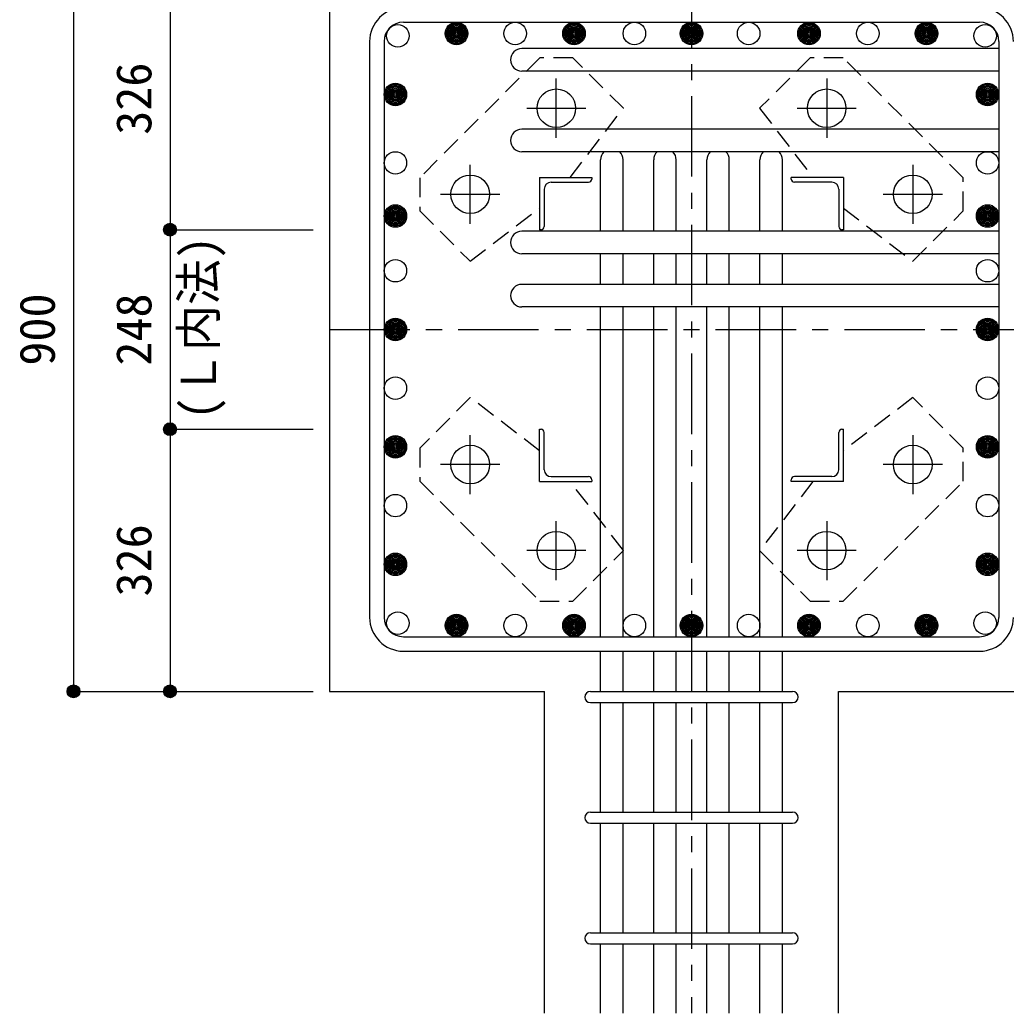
# Model space of a CAD drawing. Units: millimetres at full size, sheet at 1:20. Extents: x -3982 to 3969, y -2797 to 2801.
# Drawn here: x -466 to 759, y 944 to 2179 of the extents above; entities that cross this region are included whole.
import ezdxf
from ezdxf.enums import TextEntityAlignment as Align

# ---------------------------------------------------------------- set-up
doc = ezdxf.new("R2010")
doc.units = ezdxf.units.MM
doc.header["$LTSCALE"] = 20
doc.header["$PDMODE"] = 32
doc.header["$PDSIZE"] = 10
doc.linetypes.add('CHAIN1', pattern=[8, 5, -1, 1, -1])
doc.linetypes.add('DASHED1', pattern=[1.8, 1.2, -0.6])
for name, color, linetype in [('6-1_躯体線', 2, 'Continuous'), ('6-2_A.Bolt_', 4, 'Continuous'), ('6-3_柱型主筋', 4, 'Continuous'), ('6-4_フープ', 7, 'Continuous'), ('6-5_梁主筋', 7, 'Continuous'), ('6-6_S.T.P.', 7, 'Continuous'), ('6-9_プレート', 4, 'DASHED1'), ('6-D_寸法', 4, 'Continuous')]:
    doc.layers.add(name, color=color, linetype=linetype)
doc.styles.add('ＭＳ ゴシック', font='')
doc.styles.get('ＭＳ ゴシック').set_extended_font_data('MS Gothic')

msp = doc.modelspace()

# ---------------------------------------------------------------- linework, layer by layer
at = {"layer": '6-1_躯体線'}
for p, q in [((-81.71, 2244.12), (-81.71, 1344.12)), ((-81.71, 1344.12), (185.79, 1344.12)), ((185.79, 944.12), (185.79, 1344.12))]:
    msp.add_line(p, q, dxfattribs=at)
msp.add_lwpolyline([(550.79, 944.12), (550.79, 1344.12), (818.29, 1344.12)], dxfattribs=at)
at = {"layer": '6-2_A.Bolt_', "linetype": 'CHAIN1'}
for p, q in [((200.29, 2032.42), (200.29, 2105.92)), ((536.29, 2105.92), (536.29, 2032.42)), ((163.49, 2069.12), (236.99, 2069.12)), ((499.59, 2069.12), (573.09, 2069.12)), ((93.29, 1925.42), (93.29, 1998.92)), ((643.29, 1998.92), (643.29, 1925.42)), ((56.49, 1962.12), (129.99, 1962.12)), ((606.59, 1962.12), (680.09, 1962.12)), ((93.29, 1589.32), (93.29, 1662.83)), ((643.29, 1662.82), (643.29, 1589.32)), ((129.99, 1626.13), (56.49, 1626.13)), ((680.09, 1626.13), (606.59, 1626.13)), ((200.29, 1482.33), (200.29, 1555.82)), ((536.29, 1555.82), (536.29, 1482.33)), ((236.99, 1519.12), (163.49, 1519.12)), ((573.09, 1519.12), (499.59, 1519.12))]:
    msp.add_line(p, q, dxfattribs=at)
at = {"layer": '6-2_A.Bolt_'}
for p, q in [((179.29, 1983.12), (244.29, 1983.12)), ((179.29, 1983.12), (179.29, 1918.12)), ((193.79, 1977.12), (240.29, 1977.12)), ((244.29, 1983.12), (244.29, 1981.12)), ((557.29, 1983.12), (492.29, 1983.12)), ((492.29, 1981.12), (492.29, 1983.12)), ((542.79, 1977.12), (496.29, 1977.12)), ((557.29, 1983.12), (557.29, 1918.12)), ((185.29, 1968.62), (185.29, 1922.12)), ((551.29, 1968.62), (551.29, 1922.12)), ((181.29, 1918.12), (179.29, 1918.12)), ((557.29, 1918.12), (555.29, 1918.12)), ((179.29, 1670.12), (181.29, 1670.12)), ((179.29, 1605.12), (179.29, 1670.12)), ((555.29, 1670.12), (557.29, 1670.12)), ((557.29, 1605.12), (557.29, 1670.12)), ((185.29, 1619.62), (185.29, 1666.12)), ((551.29, 1619.62), (551.29, 1666.12)), ((193.79, 1611.12), (240.29, 1611.12)), ((244.29, 1607.12), (244.29, 1605.12)), ((492.29, 1605.12), (492.29, 1607.12)), ((542.79, 1611.12), (496.29, 1611.12)), ((179.29, 1605.12), (244.29, 1605.12)), ((557.29, 1605.12), (492.29, 1605.12))]:
    msp.add_line(p, q, dxfattribs=at)
at = {"layer": '6-2_A.Bolt_', "color": 3}
for centre in [(200.29, 2069.12), (536.29, 2069.12), (93.29, 1962.12), (643.29, 1962.12), (93.29, 1626.13), (643.29, 1626.13), (200.29, 1519.12), (536.29, 1519.12)]:
    msp.add_circle(centre, 24, dxfattribs=at)
at = {"layer": '6-2_A.Bolt_'}
for centre, radius, start, end in [((193.79, 1968.62), 8.5, 90, 180), ((240.29, 1981.12), 4, 270, 0), ((496.29, 1981.12), 4, 180, 270), ((542.79, 1968.62), 8.5, 0, 90), ((181.29, 1922.12), 4, 270, 0), ((555.29, 1922.12), 4, 180, 270), ((181.29, 1666.12), 4, 0, 90), ((555.29, 1666.12), 4, 90, 180), ((193.79, 1619.62), 8.5, 180, 270), ((542.79, 1619.62), 8.5, 270, 0), ((240.29, 1607.12), 4, 0, 90), ((496.29, 1607.12), 4, 90, 180)]:
    msp.add_arc(centre, radius, start, end, dxfattribs=at)
at = {"layer": '6-3_柱型主筋', "color": 3}
for centre in [(76.23, 2162.12), (149.25, 2162.12), (222.26, 2162.12), (222.26, 2162.12), (297.29, 2162.12), (368.29, 2162.12), (368.29, 2162.12), (439.29, 2162.12), (514.32, 2162.12), (514.32, 2162.12), (587.33, 2162.12), (660.35, 2162.12), (660.35, 2162.12), (3.22, 2159.2), (733.36, 2159.2), (0.29, 2086.18), (0.29, 2086.18), (736.29, 2086.18), (0.29, 2001.12), (736.29, 2001.12), (0.29, 1935.12), (0.29, 1935.12), (736.29, 1935.12), (736.29, 1935.12), (0.29, 1867.14), (736.29, 1867.14), (0.29, 1794.12), (0.29, 1794.12), (736.29, 1794.12), (736.29, 1794.12), (0.29, 1721.11), (736.29, 1721.11), (0.29, 1648.1), (0.29, 1648.1), (736.29, 1648.1), (736.29, 1648.1), (0.29, 1575.08), (736.29, 1575.08), (0.29, 1502.07), (736.29, 1502.07), (736.29, 1502.07), (3.22, 1429.05), (76.23, 1426.12), (76.23, 1426.12), (149.25, 1426.12), (222.26, 1426.12), (222.26, 1426.12), (297.29, 1426.12), (368.29, 1426.12), (368.29, 1426.12), (439.29, 1426.12), (514.32, 1426.12), (514.32, 1426.12), (587.33, 1426.12), (660.35, 1426.12), (733.36, 1429.05)]:
    msp.add_circle(centre, 14, dxfattribs=at)
at = {"layer": '6-3_柱型主筋'}
for centre, radius in [((76.23, 2162.12), 14), ((76.23, 2162.12), 12.6), ((222.26, 2162.12), 14), ((222.26, 2162.12), 12.6), ((368.29, 2162.12), 14), ((368.29, 2162.12), 12.6), ((514.32, 2162.12), 14), ((514.32, 2162.12), 12.6), ((660.35, 2162.12), 14), ((660.35, 2162.12), 12.6), ((76.23, 2162.12), 11.2), ((76.23, 2162.12), 9.8), ((76.23, 2162.12), 8.4), ((76.23, 2162.12), 7), ((76.23, 2162.12), 5.6), ((76.23, 2162.12), 4.2), ((76.23, 2162.12), 2.8), ((76.23, 2162.12), 1.4), ((222.26, 2162.12), 11.2), ((222.26, 2162.12), 9.8), ((222.26, 2162.12), 8.4), ((222.26, 2162.12), 7), ((222.26, 2162.12), 5.6), ((222.26, 2162.12), 4.2), ((222.26, 2162.12), 2.8), ((222.26, 2162.12), 1.4), ((368.29, 2162.12), 11.2), ((368.29, 2162.12), 9.8), ((368.29, 2162.12), 8.4), ((368.29, 2162.12), 7), ((368.29, 2162.12), 5.6), ((368.29, 2162.12), 4.2), ((368.29, 2162.12), 2.8), ((368.29, 2162.12), 1.4), ((514.32, 2162.12), 11.2), ((514.32, 2162.12), 9.8), ((514.32, 2162.12), 8.4), ((514.32, 2162.12), 7), ((514.32, 2162.12), 5.6), ((514.32, 2162.12), 4.2), ((514.32, 2162.12), 2.8), ((514.32, 2162.12), 1.4), ((660.35, 2162.12), 11.2), ((660.35, 2162.12), 9.8), ((660.35, 2162.12), 8.4), ((660.35, 2162.12), 7), ((660.35, 2162.12), 5.6), ((660.35, 2162.12), 4.2), ((660.35, 2162.12), 2.8), ((660.35, 2162.12), 1.4), ((0.29, 2086.18), 14), ((736.29, 2086.18), 14), ((0.29, 2086.18), 12.6), ((0.29, 2086.18), 11.2), ((0.29, 2086.18), 9.8), ((0.29, 2086.18), 8.4), ((0.29, 2086.18), 7), ((0.29, 2086.18), 5.6), ((0.29, 2086.18), 4.2), ((0.29, 2086.18), 2.8), ((0.29, 2086.18), 1.4), ((736.29, 2086.18), 12.6), ((736.29, 2086.18), 11.2), ((736.29, 2086.18), 9.8), ((736.29, 2086.18), 8.4), ((736.29, 2086.18), 7), ((736.29, 2086.18), 5.6), ((736.29, 2086.18), 4.2), ((736.29, 2086.18), 2.8), ((736.29, 2086.18), 1.4), ((0.29, 1935.12), 14), ((0.29, 1935.12), 12.6), ((0.29, 1935.12), 11.2), ((0.29, 1935.12), 9.8), ((0.29, 1935.12), 8.4), ((0.29, 1935.12), 7), ((0.29, 1935.12), 5.6), ((0.29, 1935.12), 4.2), ((736.29, 1935.12), 14), ((736.29, 1935.12), 12.6), ((736.29, 1935.12), 11.2), ((736.29, 1935.12), 9.8), ((736.29, 1935.12), 8.4), ((736.29, 1935.12), 7), ((736.29, 1935.12), 5.6), ((736.29, 1935.12), 4.2), ((0.29, 1935.12), 2.8), ((0.29, 1935.12), 1.4), ((736.29, 1935.12), 2.8), ((736.29, 1935.12), 1.4), ((0.29, 1794.12), 14), ((0.29, 1794.12), 12.6), ((0.29, 1794.12), 11.2), ((0.29, 1794.12), 9.8), ((736.29, 1794.12), 14), ((736.29, 1794.12), 12.6), ((736.29, 1794.12), 11.2), ((736.29, 1794.12), 9.8), ((0.29, 1794.12), 8.4), ((0.29, 1794.12), 7), ((0.29, 1794.12), 5.6), ((0.29, 1794.12), 4.2), ((0.29, 1794.12), 2.8), ((0.29, 1794.12), 1.4), ((736.29, 1794.12), 8.4), ((736.29, 1794.12), 7), ((736.29, 1794.12), 5.6), ((736.29, 1794.12), 4.2), ((736.29, 1794.12), 2.8), ((736.29, 1794.12), 1.4), ((0.29, 1648.1), 14), ((0.29, 1648.1), 12.6), ((0.29, 1648.1), 11.2), ((0.29, 1648.1), 9.8), ((0.29, 1648.1), 8.4), ((0.29, 1648.1), 7), ((736.29, 1648.1), 14), ((736.29, 1648.1), 12.6), ((736.29, 1648.1), 11.2), ((736.29, 1648.1), 9.8), ((736.29, 1648.1), 8.4), ((736.29, 1648.1), 7), ((0.29, 1648.1), 5.6), ((0.29, 1648.1), 4.2), ((0.29, 1648.1), 2.8), ((0.29, 1648.1), 1.4), ((736.29, 1648.1), 5.6), ((736.29, 1648.1), 4.2), ((736.29, 1648.1), 2.8), ((736.29, 1648.1), 1.4), ((0.29, 1502.07), 14), ((0.29, 1502.07), 12.6), ((0.29, 1502.07), 11.2), ((0.29, 1502.07), 9.8), ((0.29, 1502.07), 8.4), ((0.29, 1502.07), 7), ((0.29, 1502.07), 5.6), ((736.29, 1502.07), 14), ((736.29, 1502.07), 12.6), ((736.29, 1502.07), 11.2), ((736.29, 1502.07), 9.8), ((736.29, 1502.07), 8.4), ((736.29, 1502.07), 7), ((736.29, 1502.07), 5.6), ((0.29, 1502.07), 4.2), ((0.29, 1502.07), 2.8), ((0.29, 1502.07), 1.4), ((736.29, 1502.07), 4.2), ((736.29, 1502.07), 2.8), ((736.29, 1502.07), 1.4), ((76.23, 1426.12), 14), ((76.23, 1426.12), 12.6), ((76.23, 1426.12), 11.2), ((76.23, 1426.12), 9.8), ((76.23, 1426.12), 8.4), ((76.23, 1426.12), 7), ((222.26, 1426.12), 14), ((222.26, 1426.12), 12.6), ((222.26, 1426.12), 11.2), ((222.26, 1426.12), 9.8), ((222.26, 1426.12), 8.4), ((222.26, 1426.12), 7), ((368.29, 1426.12), 14), ((368.29, 1426.12), 12.6), ((368.29, 1426.12), 11.2), ((368.29, 1426.12), 9.8), ((368.29, 1426.12), 8.4), ((368.29, 1426.12), 7), ((514.32, 1426.12), 14), ((514.32, 1426.12), 12.6), ((514.32, 1426.12), 11.2), ((514.32, 1426.12), 9.8), ((514.32, 1426.12), 8.4), ((514.32, 1426.12), 7), ((660.35, 1426.12), 14), ((660.35, 1426.12), 12.6), ((660.35, 1426.12), 11.2), ((660.35, 1426.12), 9.8), ((660.35, 1426.12), 8.4), ((660.35, 1426.12), 7), ((76.23, 1426.12), 5.6), ((76.23, 1426.12), 4.2), ((76.23, 1426.12), 2.8), ((76.23, 1426.12), 1.4), ((222.26, 1426.12), 5.6), ((222.26, 1426.12), 4.2), ((222.26, 1426.12), 2.8), ((222.26, 1426.12), 1.4), ((368.29, 1426.12), 5.6), ((368.29, 1426.12), 4.2), ((368.29, 1426.12), 2.8), ((368.29, 1426.12), 1.4), ((514.32, 1426.12), 5.6), ((514.32, 1426.12), 4.2), ((514.32, 1426.12), 2.8), ((514.32, 1426.12), 1.4), ((660.35, 1426.12), 5.6), ((660.35, 1426.12), 4.2), ((660.35, 1426.12), 2.8), ((660.35, 1426.12), 1.4)]:
    msp.add_circle(centre, radius, dxfattribs=at)
at = {"layer": '6-4_フープ'}
for p, q in [((10.29, 2176.12), (726.29, 2176.12)), ((-31.71, 2152.12), (-31.71, 1436.12)), ((-13.71, 2152.12), (-13.71, 1436.12)), ((750.29, 2152.12), (750.29, 1436.12)), ((10.29, 1412.12), (726.29, 1412.12)), ((10.29, 1394.12), (726.29, 1394.12))]:
    msp.add_line(p, q, dxfattribs=at)
for centre, radius, start, end in [((10.29, 2152.12), 42, 90, 180), ((726.29, 2152.12), 42, 0, 90), ((10.29, 2152.12), 24, 90, 180), ((726.29, 2152.12), 24, 0, 90), ((10.29, 1436.12), 42, 180, 270), ((10.29, 1436.12), 24, 180, 270), ((726.29, 1436.12), 42, 270, 0), ((726.29, 1436.12), 24, 270, 0)]:
    msp.add_arc(centre, radius, start, end, dxfattribs=at)
at = {"layer": '6-5_梁主筋'}
for p, q in [((750.29, 2143.2), (157.29, 2143.2)), ((750.29, 2115.2), (157.29, 2115.2)), ((750.29, 2043.12), (157.29, 2043.12)), ((750.29, 2015.12), (157.29, 2015.12)), ((255.29, 1916.12), (255.29, 2005.12)), ((283.29, 1916.12), (283.29, 2005.12)), ((321.29, 1916.12), (321.29, 2005.12)), ((349.29, 1916.12), (349.29, 2005.12)), ((387.29, 1916.12), (387.29, 2005.12)), ((415.29, 1916.12), (415.29, 2005.12)), ((453.29, 1916.12), (453.29, 2005.12)), ((481.29, 1916.12), (481.29, 2005.12)), ((750.29, 1916.12), (157.29, 1916.12)), ((750.29, 1888.12), (157.29, 1888.12)), ((255.29, 1850.12), (255.29, 1888.12)), ((283.29, 1850.12), (283.29, 1888.12)), ((321.29, 1850.12), (321.29, 1888.12)), ((349.29, 1850.12), (349.29, 1888.12)), ((387.29, 1850.12), (387.29, 1888.12)), ((415.29, 1850.12), (415.29, 1888.12)), ((453.29, 1850.12), (453.29, 1888.12)), ((481.29, 1850.12), (481.29, 1888.12)), ((750.29, 1850.12), (157.29, 1850.12)), ((750.29, 1822.12), (157.29, 1822.12)), ((255.29, 1412.12), (255.29, 1822.12)), ((283.29, 1412.12), (283.29, 1822.12)), ((321.29, 1412.12), (321.29, 1822.12)), ((349.29, 1412.12), (349.29, 1822.12)), ((387.29, 1412.12), (387.29, 1822.12)), ((415.29, 1412.12), (415.29, 1822.12)), ((453.29, 1412.12), (453.29, 1822.12)), ((481.29, 1412.12), (481.29, 1822.12)), ((255.29, 1344.12), (255.29, 1394.12)), ((283.29, 1344.12), (283.29, 1394.12)), ((321.29, 1344.12), (321.29, 1394.12)), ((349.29, 1344.12), (349.29, 1394.12)), ((387.29, 1344.12), (387.29, 1394.12)), ((415.29, 1344.12), (415.29, 1394.12)), ((453.29, 1344.12), (453.29, 1394.12)), ((481.29, 1344.12), (481.29, 1394.12)), ((255.29, 1194.12), (255.29, 1330.12)), ((283.29, 1194.12), (283.29, 1330.12)), ((321.29, 1194.12), (321.29, 1330.12)), ((349.29, 1194.12), (349.29, 1330.12)), ((387.29, 1194.12), (387.29, 1330.12)), ((415.29, 1194.12), (415.29, 1330.12)), ((453.29, 1194.12), (453.29, 1330.12)), ((481.29, 1194.12), (481.29, 1330.12)), ((255.29, 1044.12), (255.29, 1180.12)), ((283.29, 1044.12), (283.29, 1180.12)), ((321.29, 1044.12), (321.29, 1180.12)), ((349.29, 1044.12), (349.29, 1180.12)), ((387.29, 1044.12), (387.29, 1180.12)), ((415.29, 1044.12), (415.29, 1180.12)), ((453.29, 1044.12), (453.29, 1180.12)), ((481.29, 1044.12), (481.29, 1180.12)), ((255.29, 944.12), (255.29, 1030.12)), ((283.29, 944.12), (283.29, 1030.12)), ((321.29, 944.12), (321.29, 1030.12)), ((349.29, 944.12), (349.29, 1030.12)), ((387.29, 944.12), (387.29, 1030.12)), ((415.29, 944.12), (415.29, 1030.12)), ((453.29, 944.12), (453.29, 1030.12)), ((481.29, 944.12), (481.29, 1030.12))]:
    msp.add_line(p, q, dxfattribs=at)
for centre, start, end in [((157.29, 2129.2), 90, 270), ((157.29, 2029.12), 90, 270), ((269.29, 2005.12), 134.41724, 180), ((269.29, 2005.12), 0, 45.58276), ((335.29, 2005.12), 134.41724, 180), ((335.29, 2005.12), 0, 45.58276), ((401.29, 2005.12), 134.41724, 180), ((401.29, 2005.12), 0, 45.58276), ((467.29, 2005.12), 134.41724, 180), ((467.29, 2005.12), 0, 45.58276), ((157.29, 1902.12), 90, 270), ((157.29, 1836.12), 90, 270)]:
    msp.add_arc(centre, 14, start, end, dxfattribs=at)
at = {"layer": '6-6_S.T.P.'}
for p, q in [((242.79, 1344.12), (493.79, 1344.12)), ((242.79, 1330.12), (493.79, 1330.12)), ((242.79, 1194.12), (493.79, 1194.12)), ((242.79, 1180.12), (493.79, 1180.12)), ((242.79, 1044.12), (493.79, 1044.12)), ((242.79, 1030.12), (493.79, 1030.12))]:
    msp.add_line(p, q, dxfattribs=at)
for centre, start, end in [((242.79, 1337.12), 90, 270), ((242.79, 1337.12), 90, 270), ((242.79, 1337.12), 90, 270), ((242.79, 1337.12), 90, 270), ((493.79, 1337.12), 270, 90), ((493.79, 1337.12), 270, 90), ((493.79, 1337.12), 270, 90), ((493.79, 1337.12), 270, 90), ((242.79, 1187.12), 90, 270), ((493.79, 1187.12), 270, 90), ((242.79, 1037.12), 90, 270), ((493.79, 1037.12), 270, 90)]:
    msp.add_arc(centre, 7, start, end, dxfattribs=at)
at = {"layer": '6-9_プレート'}
for points in [[(179.69, 2131.92), (30.49, 1982.72), (30.49, 1941.72), (93.39, 1878.82), (179.29, 1944.92)], [(217.49, 1983.12), (283.59, 2069.02), (220.69, 2131.92), (179.69, 2131.92)], [(706.09, 1982.72), (556.89, 2131.92), (515.89, 2131.92), (452.99, 2069.02), (519.09, 1983.12)], [(557.29, 1944.92), (643.19, 1878.82), (706.09, 1941.72), (706.09, 1982.72)], [(179.29, 1643.33), (93.39, 1709.43), (30.49, 1646.52), (30.49, 1605.52)], [(556.89, 1456.32), (706.09, 1605.52), (706.09, 1646.52), (643.19, 1709.43), (557.29, 1643.32)], [(30.49, 1605.52), (179.69, 1456.32), (220.69, 1456.32), (283.59, 1519.23), (217.49, 1605.12)], [(519.09, 1605.12), (452.99, 1519.23), (515.89, 1456.32), (556.89, 1456.32)]]:
    msp.add_lwpolyline(points, dxfattribs=at)
at = {"layer": '6-D_寸法'}
for p, q in [((-399.74, 2244.12), (-399.74, 1344.12)), ((-279.74, 2244.12), (-279.74, 1918.12)), ((-279.74, 1918.12), (-101.71, 1918.12)), ((-279.74, 1918.12), (-279.74, 1670.12)), ((-279.74, 1670.12), (-101.71, 1670.12)), ((-399.74, 1344.12), (-279.74, 1344.12)), ((-279.74, 1344.12), (-101.71, 1344.12)), ((-279.74, 1344.12), (-101.71, 1344.12)), ((-279.74, 1344.12), (-101.71, 1344.12)), ((-279.74, 1344.12), (-101.71, 1344.12)), ((-279.74, 1344.12), (-101.71, 1344.12)), ((-279.74, 1344.12), (-101.71, 1344.12)), ((-279.74, 1344.12), (-101.71, 1344.12)), ((-279.74, 1344.12), (-101.71, 1344.12)), ((-279.74, 1344.12), (-101.71, 1344.12))]:
    msp.add_line(p, q, dxfattribs=at)
at = {"layer": '6-D_寸法', "linetype": 'CHAIN1'}
for p, q in [((368.29, 2244.12), (368.29, 944.12)), ((-81.71, 1794.12), (818.29, 1794.12))]:
    msp.add_line(p, q, dxfattribs=at)
at = {"layer": '6-D_寸法'}
for points in [[(-279.74, 1670.12), (-279.74, 1344.12), (-101.71, 1344.12)], [(-399.74, 1344.12), (-279.74, 1344.12), (-101.71, 1344.12)], [(-399.74, 1344.12), (-279.74, 1344.12), (-101.71, 1344.12)]]:
    msp.add_lwpolyline(points, dxfattribs=at)
for centre, radius in [((-279.74, 1918.12), 8), ((-279.74, 1918.12), 7.2), ((-279.74, 1918.12), 6.4), ((-279.74, 1918.12), 5.6), ((-279.74, 1918.12), 4.8), ((-279.74, 1918.12), 4), ((-279.74, 1918.12), 3.2), ((-279.74, 1918.12), 2.4), ((-279.74, 1918.12), 1.6), ((-279.74, 1918.12), 0.8), ((-279.74, 1670.12), 8), ((-279.74, 1670.12), 7.2), ((-279.74, 1670.12), 6.4), ((-279.74, 1670.12), 5.6), ((-279.74, 1670.12), 4.8), ((-279.74, 1670.12), 4), ((-279.74, 1670.12), 3.2), ((-279.74, 1670.12), 2.4), ((-279.74, 1670.12), 1.6), ((-279.74, 1670.12), 0.8), ((-399.74, 1344.12), 8), ((-399.74, 1344.12), 7.2), ((-399.74, 1344.12), 6.4), ((-399.74, 1344.12), 5.6), ((-399.74, 1344.12), 4.8), ((-399.74, 1344.12), 4), ((-399.74, 1344.12), 3.2), ((-399.74, 1344.12), 2.4), ((-279.74, 1344.12), 8), ((-279.74, 1344.12), 7.2), ((-279.74, 1344.12), 6.4), ((-279.74, 1344.12), 5.6), ((-279.74, 1344.12), 4.8), ((-279.74, 1344.12), 4), ((-279.74, 1344.12), 3.2), ((-279.74, 1344.12), 2.4), ((-399.74, 1344.12), 1.6), ((-399.74, 1344.12), 0.8), ((-279.74, 1344.12), 1.6), ((-279.74, 1344.12), 0.8)]:
    msp.add_circle(centre, radius, dxfattribs=at)
at = {"layer": '6-D_寸法', "color": 7}
for p in [(-279.74, 1918.12), (-279.74, 1670.12), (-399.74, 1344.12), (-279.74, 1344.12)]:
    msp.add_point(p, dxfattribs=at)

# ---------------------------------------------------------------- texts
at = {"layer": '6-D_寸法', "style": 'ＭＳ ゴシック'}
for s, p in [('326', (-289.74, 2036.12)), ('900', (-409.74, 1749.12)), ('248', (-289.74, 1749.12)), ('326', (-289.74, 1462.12))]:
    msp.add_text(s, height=43.99, rotation=90, dxfattribs=at).set_placement(p, align=Align.BOTTOM_LEFT)
at = {"layer": '6-D_寸法', "style": 'ＭＳ ゴシック', "width": 0.95}
msp.add_text('(Ｌ内法)', height=43.99, rotation=90, dxfattribs=at).set_placement((-209.25, 1682.02), align=Align.BOTTOM_LEFT)

doc.saveas('drawing.dxf')
